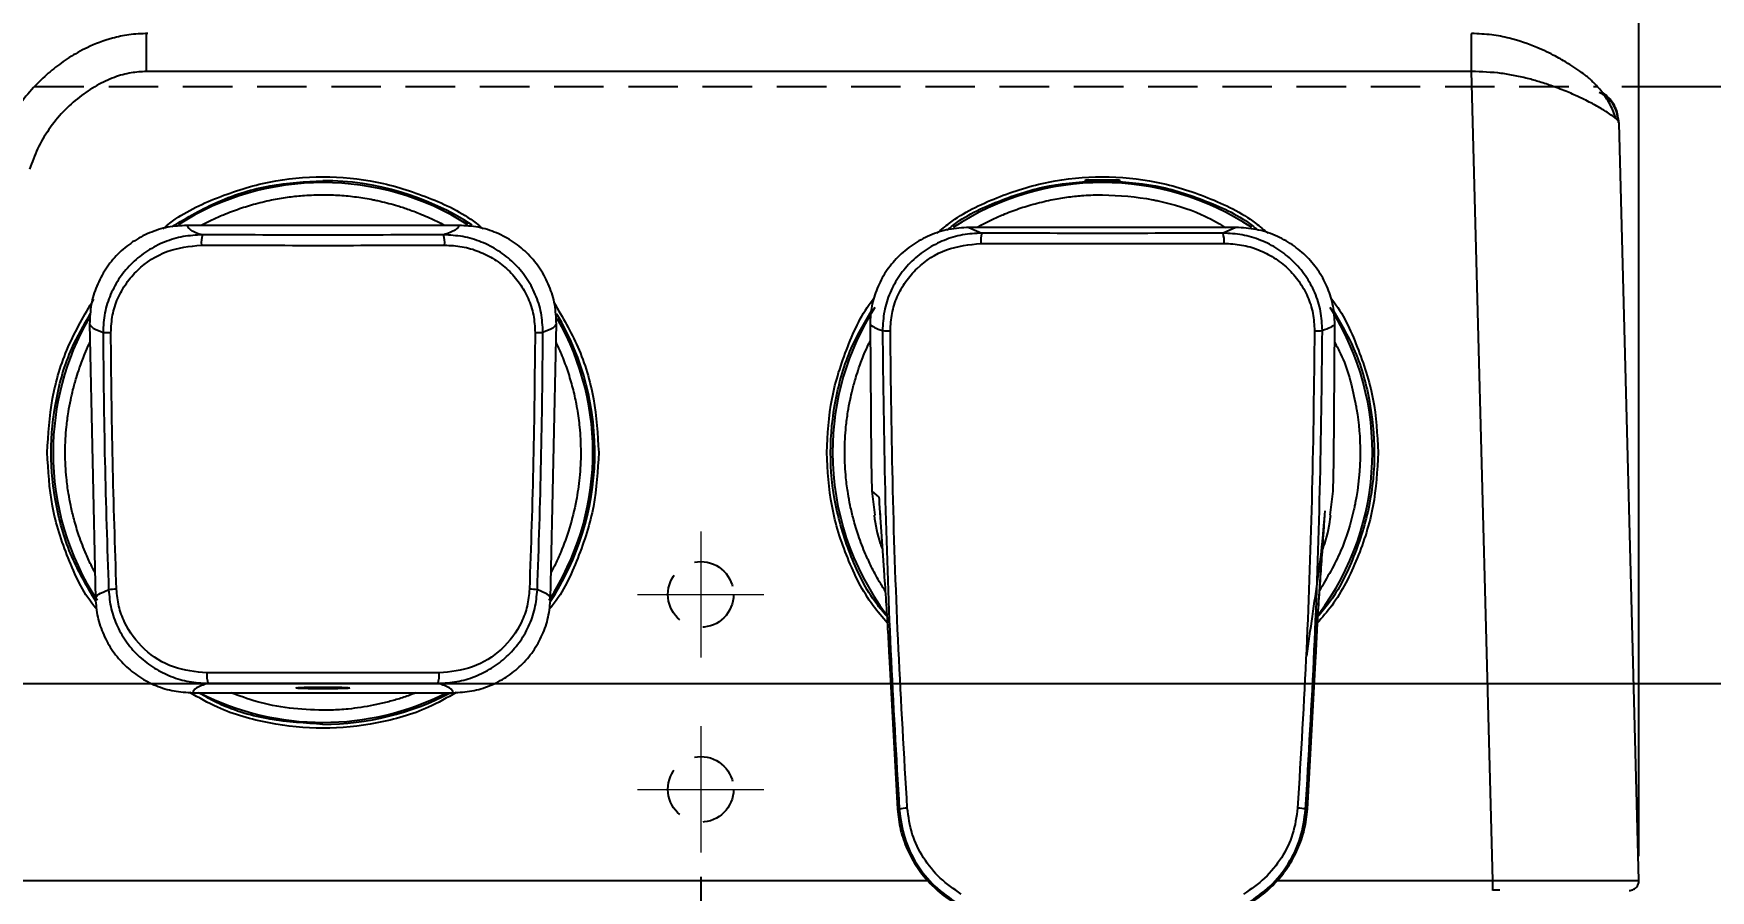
# Model space of a CAD drawing. Header units: millimetres. Extents: x 6110 to 6704, y -3675 to -2835.
# Drawn here: x 6300.53 to 6343.55, y -3381.68 to -3359.69 of the extents above; entities that cross this region are included whole.
import ezdxf

# ---------------------------------------------------------------- set-up
doc = ezdxf.new("R2010")
doc.units = ezdxf.units.MM
doc.header["$LTSCALE"] = 0.1
doc.linetypes.add('CENTERX2', pattern=[101.6, 63.5, -12.7, 12.7, -12.7])
doc.linetypes.add('HIDDENX2', pattern=[19.05, 12.7, -6.35])
doc.layers.get('0').update_dxf_attribs({"lineweight": 13})
doc.layers.add('CENTER', color=1, linetype='CENTERX2', lineweight=15)
doc.layers.add('DIM', color=3, linetype='Continuous', lineweight=9)
doc.layers.add('HIDDEN', color=8, linetype='HIDDENX2')
doc.styles.get("Standard").update_dxf_attribs({"font": 'arial.ttf'})
doc.dimstyles.new('ISO-25', dxfattribs={"dimtxt": 2.5, "dimasz": 2.5, "dimexe": 1.25, "dimexo": 0.625, "dimtad": 1, "dimlfac": 5, "dimtxsty": 'Standard', "dimcen": 2.5, "dimadec": 0, "dimazin": 0, "dimtfac": 1, "dimtmove": 0, "dimatfit": 3, "dimfxl": 0, "dimarcsym": 0})

# ---------------------------------------------------------------- blocks, each defined once
blk = doc.blocks.new('*D59')
at = {"layer": 'Defpoints', "color": 0}
for p in [(6341.716, -3332.928), (6229.393, -3381.42), (6341.716, -3381.42)]:
    blk.add_point(p, dxfattribs=at)
at = {"layer": 'DIM', "color": 0, "lineweight": -2}
for p, q in [((6229.393, -3380.795), (6229.393, -3331.678)), ((6341.716, -3380.795), (6341.716, -3331.678)), ((6233.393, -3332.928), (6337.716, -3332.928))]:
    blk.add_line(p, q, dxfattribs=at)
at = {"layer": 'DIM', "color": 0}
for points in [[(6233.393, -3332.262), (6233.393, -3333.595), (6229.393, -3332.928)], [(6337.716, -3332.262), (6337.716, -3333.595), (6341.716, -3332.928)]]:
    blk.add_solid(points, dxfattribs=at)
at = {"layer": 'DIM', "color": 0, "insert": (6259.175, -3330.261), "char_height": 4, "attachment_point": 5}
blk.add_mtext('450', dxfattribs=at)
blk = doc.blocks.new('*D53')
at = {"layer": 'Defpoints', "color": 0}
for p in [(6340.653, -3361.052), (6382.373, -3594.164), (6389.257, -3594.164)]:
    blk.add_point(p, dxfattribs=at)
at = {"layer": 'DIM', "color": 0, "lineweight": -2}
for p, q in [((6341.278, -3361.052), (6390.507, -3361.052)), ((6389.257, -3363.552), (6389.257, -3591.664)), ((6382.998, -3594.164), (6390.507, -3594.164))]:
    blk.add_line(p, q, dxfattribs=at)
at = {"layer": 'DIM', "color": 0}
for points in [[(6388.84, -3363.552), (6389.674, -3363.552), (6389.257, -3361.052)], [(6388.84, -3591.664), (6389.674, -3591.664), (6389.257, -3594.164)]]:
    blk.add_solid(points, dxfattribs=at)
at = {"layer": 'DIM', "color": 0, "insert": (6386.406, -3477.608), "char_height": 2.5, "attachment_point": 5, "rotation": 90}
blk.add_mtext('{\\fGulim|b0|i0|c129|p50;\\H1.6x;선반까지 높이 \\fArial|b0|i0|c0|p34;1036 ~1050}', dxfattribs=at)
blk = doc.blocks.new('*D60')
at = {"layer": 'Defpoints', "color": 0}
for p in [(6291.155, -3354), (6270.42, -3373.151), (6291.155, -3373.151)]:
    blk.add_point(p, dxfattribs=at)
at = {"layer": 'DIM', "color": 0, "lineweight": -2}
for p, q in [((6270.42, -3372.526), (6270.42, -3352.75)), ((6291.155, -3372.526), (6291.155, -3352.75)), ((6272.92, -3354), (6288.655, -3354)), ((6291.155, -3354), (6340.931, -3354))]:
    blk.add_line(p, q, dxfattribs=at)
at = {"layer": 'DIM', "color": 0}
for points in [[(6272.92, -3353.583), (6272.92, -3354.417), (6270.42, -3354)], [(6288.655, -3353.583), (6288.655, -3354.417), (6291.155, -3354)]]:
    blk.add_solid(points, dxfattribs=at)
at = {"layer": 'DIM', "color": 0, "insert": (6326.555, -3348.145), "char_height": 2.5, "attachment_point": 5}
blk.add_mtext('{\\fGulim|b0|i0|c129|p50;\\H1.6x;\\C3;배관거리\\fArial|b0|i0|c0|p34;\\P85~250\\fGulim|b0|i0|c129|p50;mm}', dxfattribs=at)
blk = doc.blocks.new('*D61')
at = {"layer": 'Defpoints', "color": 0}
for p in [(6297.886, -3376.365), (6331.187, -3594.164), (6360.463, -3594.164)]:
    blk.add_point(p, dxfattribs=at)
at = {"layer": 'DIM', "color": 0, "lineweight": -2}
for p, q in [((6298.511, -3376.365), (6361.713, -3376.365)), ((6360.463, -3380.365), (6360.463, -3590.164)), ((6331.812, -3594.164), (6361.713, -3594.164))]:
    blk.add_line(p, q, dxfattribs=at)
at = {"layer": 'DIM', "color": 0}
for points in [[(6359.796, -3380.365), (6361.129, -3380.365), (6360.463, -3376.365)], [(6359.796, -3590.164), (6361.129, -3590.164), (6360.463, -3594.164)]]:
    blk.add_solid(points, dxfattribs=at)
at = {"layer": 'DIM', "color": 0, "insert": (6357.795, -3485.265), "char_height": 4, "attachment_point": 5, "rotation": 90}
blk.add_mtext('977.5', dxfattribs=at)
blk = doc.blocks.new('*D62')
at = {"layer": 'Defpoints', "color": 0}
for p in [(6253.143, -3380.702), (6317.643, -3380.702), (6317.643, -3391.034)]:
    blk.add_point(p, dxfattribs=at)
at = {"layer": 'DIM', "color": 0, "lineweight": -2}
for p, q in [((6253.143, -3381.327), (6253.143, -3392.284)), ((6317.643, -3381.327), (6317.643, -3392.284)), ((6257.143, -3391.034), (6313.643, -3391.034))]:
    blk.add_line(p, q, dxfattribs=at)
at = {"layer": 'DIM', "color": 0}
for points in [[(6257.143, -3390.367), (6257.143, -3391.701), (6253.143, -3391.034)], [(6313.643, -3390.367), (6313.643, -3391.701), (6317.643, -3391.034)]]:
    blk.add_solid(points, dxfattribs=at)
at = {"layer": 'DIM', "color": 0, "insert": (6285.393, -3388.367), "char_height": 4, "attachment_point": 5}
blk.add_mtext('258', dxfattribs=at)
blk = doc.blocks.new('*D64')
at = {"layer": 'Defpoints', "color": 0}
for p in [(6307.952, -3094.471), (6411.492, -3594.164), (6420.327, -3594.164)]:
    blk.add_point(p, dxfattribs=at)
at = {"layer": 'DIM', "color": 0, "lineweight": -2}
for p, q in [((6308.577, -3094.471), (6421.577, -3094.471)), ((6420.327, -3098.471), (6420.327, -3590.164)), ((6412.117, -3594.164), (6421.577, -3594.164))]:
    blk.add_line(p, q, dxfattribs=at)
at = {"layer": 'DIM', "color": 0}
for points in [[(6419.66, -3098.471), (6420.993, -3098.471), (6420.327, -3094.471)], [(6419.66, -3590.164), (6420.993, -3590.164), (6420.327, -3594.164)]]:
    blk.add_solid(points, dxfattribs=at)
at = {"layer": 'DIM', "color": 0, "insert": (6417.079, -3344.317), "char_height": 4, "attachment_point": 5, "rotation": 90}
blk.add_mtext('(2280)', dxfattribs=at)

msp = doc.modelspace()

# ---------------------------------------------------------------- linework, layer by layer
at = {"linetype": 'Continuous', "lineweight": 25}
for p, q in [((6337.4241, -3360.6629), (6303.4201, -3360.6629)), ((6337.9677, -3381.4203), (6337.4241, -3360.6629)), ((6341.7164, -3381.4204), (6341.2075, -3361.9856)), ((6327.5144, -3363.4393), (6328.3894, -3363.4393)), ((6327.5144, -3363.478), (6327.5144, -3363.4393)), ((6328.3894, -3363.4393), (6328.3894, -3363.478)), ((6311.441, -3364.6125), (6304.4629, -3364.6125)), ((6304.4629, -3364.6125), (6304.4629, -3364.6126)), ((6311.441, -3364.6126), (6304.4629, -3364.6126)), ((6311.441, -3364.6125), (6311.441, -3364.6126)), ((6331.3777, -3364.6644), (6324.5262, -3364.6644)), ((6324.5262, -3364.6644), (6324.5262, -3364.6645)), ((6324.5262, -3364.6645), (6324.8589, -3364.811)), ((6331.3777, -3364.6645), (6324.5262, -3364.6645)), ((6331.3777, -3364.6645), (6331.045, -3364.811)), ((6331.3777, -3364.6644), (6331.3777, -3364.6645)), ((6301.9632, -3367.1357), (6302.1112, -3374.1854)), ((6313.7927, -3374.1854), (6313.9407, -3367.1357)), ((6321.9878, -3367.1476), (6322.0166, -3370.6653)), ((6333.8873, -3370.6653), (6333.9161, -3367.1476)), ((6322.0166, -3370.6653), (6322.0339, -3371.4344)), ((6333.87, -3371.4344), (6333.8873, -3370.6653)), ((6322.0339, -3371.4344), (6322.2145, -3371.5868)), ((6322.0339, -3371.4344), (6322.1077, -3372.0445)), ((6333.7958, -3372.0445), (6333.87, -3371.4344)), ((6322.236, -3371.933), (6322.2445, -3372.0534)), ((6322.4762, -3375.6608), (6322.6921, -3379.5927)), ((6333.2117, -3379.5927), (6333.4277, -3375.6608)), ((6304.6098, -3376.6035), (6311.2941, -3376.6035)), ((6304.6098, -3376.6035), (6304.6098, -3376.6036)), ((6304.6098, -3376.6036), (6311.2941, -3376.6036)), ((6311.2941, -3376.6036), (6311.2941, -3376.6035)), ((6322.6921, -3379.5927), (6322.7383, -3379.5977)), ((6333.2117, -3379.5927), (6333.1656, -3379.5977)), ((6233.1422, -3381.4203), (6323.472, -3381.4203)), ((6332.4318, -3381.4203), (6337.9677, -3381.4203)), ((6337.9677, -3381.6768), (6337.9677, -3381.4203)), ((6337.9677, -3381.6588), (6338.1514, -3381.6593))]:
    msp.add_line(p, q, dxfattribs=at)
for centre, radius, start, end in [((6307.9519, -3370.4393), 6.9262, 57.52402, 122.47593), ((6307.9519, -3370.4393), 6.975, 56.72518, 90), ((6327.9519, -3370.4393), 6.9262, 56.43601, 123.57498), ((6305.5289, -3365.0558), 0.6995, 163.28999, 185.11526), ((6310.375, -3365.0558), 0.6995, 354.88474, 16.71003), ((6325.5289, -3365.0121), 0.6995, 163.28999, 185.11526), ((6330.375, -3365.0121), 0.6995, 354.88474, 16.71003), ((6327.9519, -3370.4393), 6.9262, 147.47769, 180), ((6327.9519, -3370.4393), 6.9262, 323.26343, 32.52706), ((6307.9519, -3370.4393), 6.9262, 150.19557, 180), ((6307.9519, -3370.4393), 6.9262, 326.84131, 29.77001), ((6307.9519, -3370.4393), 6.975, 326.57251, 30.59278), ((6302.4625, -3365.366), 1.9963, 265.55826, 271.36013), ((6313.4414, -3365.366), 1.9963, 268.63987, 274.44174), ((6322.4625, -3365.3223), 1.9963, 265.55826, 271.36013), ((6333.4414, -3365.3223), 1.9963, 268.63987, 274.44174), ((6307.9519, -3370.4393), 6.9262, 180, 213.15692), ((6327.9519, -3370.4393), 6.9262, 180, 216.80701), ((6302.6739, -3375.4176), 1.4711, 90.75639, 98.69979), ((6313.23, -3375.4176), 1.4711, 81.30021, 89.24361), ((6305.7045, -3376.159), 0.7329, 175.09168, 195.95175), ((6310.1994, -3376.159), 0.7329, 344.04823, 4.90831), ((6307.9519, -3370.4393), 6.9262, 242.87229, 297.12771), ((6307.9519, -3370.4393), 6.975, 270, 297.89924), ((6322.9492, -3380.1975), 0.6358, 90.51426, 109.36928), ((6332.9547, -3380.1975), 0.6358, 70.63072, 89.48574)]:
    msp.add_arc(centre, radius, start, end, dxfattribs=at)
msp.add_ellipse((6307.9519, -3376.4815), major_axis=(0.6875, 0), ratio=0.0349208, dxfattribs=at)
for points, knots in [([(6303.4573, -3359.6893), (6303.2939, -3359.695), (6302.9873, -3359.7058), (6302.4596, -3359.8202), (6301.943, -3360.0146), (6301.4447, -3360.294), (6301.0379, -3360.586), (6300.6472, -3360.9342), (6300.2946, -3361.3288), (6299.9712, -3361.7903), (6299.6829, -3362.3127), (6299.548, -3362.717), (6299.4756, -3362.9343)], [0, 0, 0, 0, 0.0891533, 0.1671915, 0.2934971, 0.3890081, 0.4782883, 0.5665514, 0.6747669, 0.7671334, 0.874847, 1, 1, 1, 1]), ([(6303.4201, -3360.6629), (6303.4201, -3360.5664), (6303.4201, -3360.3734), (6303.4201, -3360.1113), (6303.4201, -3359.8958), (6303.4201, -3359.7525), (6303.4201, -3359.6851), (6303.4201, -3359.6958), (6303.4201, -3359.6984)], [0, 0, 0, 0, 0.18762529, 0.37525057, 0.56287586, 0.75050114, 0.93812643, 1, 1, 1, 1]), ([(6341.1269, -3361.8746), (6341.0868, -3361.76), (6341.0126, -3361.548), (6340.809, -3361.2296), (6340.5911, -3360.9761), (6340.3875, -3360.792), (6340.2203, -3360.6665), (6340.0576, -3360.557), (6339.8714, -3360.4388), (6339.5421, -3360.2493), (6339.0539, -3360.0137), (6338.4948, -3359.8221), (6337.9241, -3359.7091), (6337.5968, -3359.696), (6337.4241, -3359.6891)], [0, 0, 0, 0, 0.1028068, 0.1900951, 0.2621106, 0.3195203, 0.362646, 0.3922362, 0.4511343, 0.5369642, 0.6534939, 0.8063476, 0.8978453, 1, 1, 1, 1]), ([(6337.4241, -3360.6629), (6337.4241, -3360.5664), (6337.4241, -3360.3734), (6337.4241, -3360.1113), (6337.4241, -3359.8958), (6337.4241, -3359.7525), (6337.4241, -3359.6852), (6337.4241, -3359.6957), (6337.4241, -3359.6983)], [0, 0, 0, 0, 0.1878877, 0.3757754, 0.5636631, 0.7515507, 0.9394384, 1, 1, 1, 1]), ([(6303.4201, -3360.6629), (6303.2892, -3360.6702), (6303.0102, -3360.6856), (6302.5811, -3360.8088), (6302.1332, -3361.0151), (6301.6896, -3361.3124), (6301.2725, -3361.6914), (6300.9106, -3362.139), (6300.6138, -3362.6324), (6300.4874, -3362.9901), (6300.4251, -3363.1664)], [0, 0, 0, 0, 0.09452, 0.2015771, 0.3202471, 0.4500141, 0.5860881, 0.7262133, 0.8650456, 1, 1, 1, 1]), ([(6341.1252, -3361.8733), (6341.0979, -3361.8501), (6341.0404, -3361.8013), (6340.9187, -3361.7188), (6340.781, -3361.6331), (6340.641, -3361.5524), (6340.4836, -3361.4674), (6340.3034, -3361.3762), (6340.0643, -3361.2636), (6339.8037, -3361.1534), (6339.5066, -3361.0392), (6339.2252, -3360.9444), (6338.8902, -3360.8477), (6338.5487, -3360.7697), (6338.0601, -3360.6846), (6337.6808, -3360.6717), (6337.4241, -3360.6629)], [0, 0, 0, 0, 0.0682144, 0.1440285, 0.1977008, 0.2552297, 0.3087543, 0.3628565, 0.4269468, 0.5170405, 0.5678839, 0.6440593, 0.7102029, 0.7850544, 0.8545907, 1, 1, 1, 1]), ([(6341.196, -3361.9693), (6341.1797, -3361.8613), (6341.1442, -3361.6262), (6340.9546, -3361.3448), (6340.7696, -3361.2396), (6340.6964, -3361.198)], [0, 0, 0, 0, 0.339359, 0.7386441, 1, 1, 1, 1]), ([(6341.2075, -3361.9856), (6341.1914, -3361.863), (6341.1667, -3361.6746), (6341.0393, -3361.4507), (6340.9183, -3361.3019), (6340.8168, -3361.2284), (6340.7701, -3361.1946)], [0, 0, 0, 0, 0.3915334, 0.6017826, 0.8163333, 1, 1, 1, 1]), ([(6341.2075, -3361.9856), (6341.1997, -3361.9567), (6341.1916, -3361.9268), (6341.1276, -3361.8752), (6341.1252, -3361.8733)], [0, 0, 0, 0, 0.9633236, 1, 1, 1, 1]), ([(6303.8476, -3364.6994), (6303.9057, -3364.6505), (6304.3174, -3364.3043), (6305.2376, -3363.8729), (6306.5602, -3363.452), (6307.9512, -3363.3205), (6309.3431, -3363.4518), (6310.6672, -3363.8733), (6311.5876, -3364.305), (6311.9988, -3364.651), (6312.0561, -3364.6992)], [0, 0, 0, 0, 0.0259216, 0.1838723, 0.3418428, 0.4998818, 0.6580775, 0.816297, 0.9744104, 1, 1, 1, 1]), ([(6323.7121, -3364.8105), (6323.8143, -3364.7233), (6324.2682, -3364.3361), (6325.2357, -3363.8705), (6326.5605, -3363.4528), (6327.9512, -3363.3201), (6329.3426, -3363.4525), (6330.669, -3363.8708), (6331.6367, -3364.3367), (6332.0903, -3364.7238), (6332.1918, -3364.8104)], [0, 0, 0, 0, 0.0441216, 0.1960017, 0.3479012, 0.4998686, 0.651984, 0.8041231, 0.9561593, 1, 1, 1, 1]), ([(6304.8236, -3364.6125), (6304.8253, -3364.6115), (6304.916, -3364.5593), (6305.1084, -3364.4668), (6305.4331, -3364.3194), (6305.8057, -3364.1786), (6306.2347, -3364.0472), (6306.663, -3363.9477), (6307.0816, -3363.8796), (6307.5042, -3363.8347), (6307.7925, -3363.8288), (6307.9519, -3363.8255)], [0, 0, 0, 0, 0.0017526, 0.0964192, 0.1962737, 0.3301462, 0.4628038, 0.6091031, 0.7346125, 0.853186, 1, 1, 1, 1]), ([(6307.9519, -3363.8255), (6308.0241, -3363.8262), (6308.1684, -3363.8276), (6308.3846, -3363.8386), (6308.6003, -3363.8563), (6308.8154, -3363.8811), (6309.0295, -3363.913), (6309.1734, -3363.9393), (6309.261, -3363.9568), (6309.3189, -3363.9685), (6309.5288, -3364.014), (6309.8192, -3364.0907), (6310.1744, -3364.2073), (6310.4435, -3364.3107), (6310.6821, -3364.4139), (6310.8774, -3364.507), (6311.0102, -3364.5734), (6311.0767, -3364.6105), (6311.0803, -3364.6125)], [0, 0, 0, 0, 0.0664232, 0.1328451, 0.1992655, 0.2656843, 0.3321012, 0.3985159, 0.400352, 0.4143715, 0.4529234, 0.5980905, 0.6906178, 0.7969961, 0.8634189, 0.9298406, 0.9962608, 1, 1, 1, 1]), ([(6323.9648, -3364.7317), (6324.0019, -3364.7008), (6324.3891, -3364.3775), (6325.276, -3363.9706), (6326.5798, -3363.5388), (6327.4946, -3363.4891), (6327.9519, -3363.4643)], [0, 0, 0, 0, 0.03412496, 0.35608331, 0.67804165, 1, 1, 1, 1]), ([(6324.7335, -3364.6644), (6324.7651, -3364.6459), (6324.8854, -3364.5756), (6325.1081, -3364.4663), (6325.4332, -3364.3195), (6325.8057, -3364.1785), (6326.2347, -3364.0472), (6326.663, -3363.9477), (6327.0816, -3363.8796), (6327.5042, -3363.8347), (6327.7925, -3363.8288), (6327.9519, -3363.8255)], [0, 0, 0, 0, 0.03263875, 0.12437596, 0.22114089, 0.35087174, 0.47942486, 0.62119761, 0.74282386, 0.85773068, 1, 1, 1, 1]), ([(6327.9519, -3363.4643), (6328.4093, -3363.4891), (6329.3241, -3363.5388), (6330.6279, -3363.9707), (6331.5145, -3364.3773), (6331.9014, -3364.7003), (6331.9382, -3364.731)], [0, 0, 0, 0, 0.3220445, 0.6440889, 0.9661334, 1, 1, 1, 1]), ([(6327.9519, -3363.8255), (6328.3851, -3363.8471), (6328.8203, -3363.8688), (6329.261, -3363.9568), (6329.3189, -3363.9685), (6329.7392, -3364.0602), (6330.3744, -3364.24), (6330.9042, -3364.5457), (6331.11, -3364.6644)], [0, 0, 0, 0, 0.39230047, 0.39411071, 0.40793313, 0.44594338, 0.78482462, 1, 1, 1, 1]), ([(6304.4629, -3364.6126), (6304.2986, -3364.622), (6303.9694, -3364.6408), (6303.4955, -3364.791), (6303.0586, -3365.0245), (6302.6769, -3365.3406), (6302.3637, -3365.7254), (6302.1339, -3366.1639), (6301.9872, -3366.6404), (6301.9712, -3366.9704), (6301.9632, -3367.1357)], [0, 0, 0, 0, 0.124827, 0.2500094, 0.3745395, 0.4997829, 0.6244275, 0.7494409, 0.8745164, 1, 1, 1, 1]), ([(6304.4629, -3364.6126), (6304.4803, -3364.653), (6304.515, -3364.7339), (6304.7443, -3364.8145), (6304.8589, -3364.8547)], [0, 0, 0, 0, 0.5000008, 1, 1, 1, 1]), ([(6311.441, -3364.6126), (6311.4236, -3364.653), (6311.3889, -3364.7339), (6311.1596, -3364.8145), (6311.045, -3364.8547)], [0, 0, 0, 0, 0.5000008, 1, 1, 1, 1]), ([(6313.9407, -3367.1357), (6313.9328, -3366.9713), (6313.9169, -3366.642), (6313.7711, -3366.1667), (6313.5417, -3365.7277), (6313.2293, -3365.343), (6312.8476, -3365.0261), (6312.4112, -3364.7921), (6311.9361, -3364.641), (6311.6062, -3364.6221), (6311.441, -3364.6126)], [0, 0, 0, 0, 0.1248212, 0.2499969, 0.3745224, 0.4997661, 0.6244029, 0.7494285, 0.874501, 1, 1, 1, 1]), ([(6324.5262, -3364.6645), (6324.3539, -3364.6746), (6324.009, -3364.695), (6323.5172, -3364.855), (6323.072, -3365.0975), (6322.6899, -3365.4179), (6322.3824, -3365.798), (6322.1587, -3366.223), (6322.0158, -3366.6775), (6321.9971, -3366.991), (6321.9878, -3367.1476)], [0, 0, 0, 0, 0.1252479, 0.2508173, 0.3757627, 0.5008414, 0.6259059, 0.7502606, 0.8752479, 1, 1, 1, 1]), ([(6333.9161, -3367.1476), (6333.9068, -3366.9912), (6333.8882, -3366.6783), (6333.7457, -3366.2242), (6333.5224, -3365.7992), (6333.2155, -3365.4196), (6332.834, -3365.0989), (6332.3899, -3364.8564), (6331.8972, -3364.6954), (6331.5516, -3364.6748), (6331.3777, -3364.6645)], [0, 0, 0, 0, 0.1245586, 0.2493092, 0.373735, 0.4987669, 0.6232628, 0.7487387, 0.8735614, 1, 1, 1, 1]), ([(6304.8589, -3364.8547), (6304.693, -3364.8634), (6304.3613, -3364.8809), (6303.8835, -3365.026), (6303.442, -3365.2522), (6303.0525, -3365.5608), (6302.7296, -3365.9397), (6302.4894, -3366.3771), (6302.3345, -3366.8557), (6302.3167, -3367.1896), (6302.3079, -3367.3563)], [0, 0, 0, 0, 0.1250414, 0.2500526, 0.3745289, 0.4993884, 0.6245532, 0.7493236, 0.8748264, 1, 1, 1, 1]), ([(6302.5098, -3367.3617), (6302.5179, -3367.212), (6302.5341, -3366.9119), (6302.6753, -3366.4823), (6302.8944, -3366.0894), (6303.2853, -3365.6396), (6303.9295, -3365.2137), (6304.5307, -3365.1501), (6304.8322, -3365.1182)], [0, 0, 0, 0, 0.12437301, 0.2492694, 0.37378663, 0.49911936, 0.74879673, 1, 1, 1, 1]), ([(6313.596, -3367.3563), (6313.587, -3367.1882), (6313.5691, -3366.8536), (6313.4132, -3366.3739), (6313.1728, -3365.9376), (6312.8493, -3365.5589), (6312.4602, -3365.2511), (6312.0184, -3365.0253), (6311.5414, -3364.8808), (6311.2103, -3364.8634), (6311.045, -3364.8547)], [0, 0, 0, 0, 0.1261698, 0.2511787, 0.376534, 0.5009761, 0.6261069, 0.7504507, 0.875358, 1, 1, 1, 1]), ([(6311.0717, -3365.1182), (6311.2222, -3365.1259), (6311.5234, -3365.1412), (6311.9574, -3365.2704), (6312.3594, -3365.4726), (6312.7136, -3365.7483), (6313.0082, -3366.0879), (6313.2273, -3366.4794), (6313.3695, -3366.9101), (6313.3858, -3367.2108), (6313.3941, -3367.3617)], [0, 0, 0, 0, 0.125521, 0.2512509, 0.3762126, 0.501639, 0.6259702, 0.7507921, 0.8749188, 1, 1, 1, 1]), ([(6324.8589, -3364.811), (6324.693, -3364.8197), (6324.3613, -3364.8372), (6323.8835, -3364.9823), (6323.442, -3365.2084), (6323.0525, -3365.517), (6322.7296, -3365.896), (6322.4894, -3366.3333), (6322.3345, -3366.8119), (6322.3167, -3367.1458), (6322.3079, -3367.3126)], [0, 0, 0, 0, 0.1250414, 0.2500526, 0.3745289, 0.4993884, 0.6245532, 0.7493236, 0.8748264, 1, 1, 1, 1]), ([(6322.5098, -3367.318), (6322.5179, -3367.1683), (6322.5341, -3366.8682), (6322.6753, -3366.4386), (6322.8944, -3366.0457), (6323.2853, -3365.5958), (6323.9295, -3365.17), (6324.5307, -3365.1064), (6324.8322, -3365.0745)], [0, 0, 0, 0, 0.124373, 0.2492694, 0.3737866, 0.4991194, 0.7487967, 1, 1, 1, 1]), ([(6333.596, -3367.3126), (6333.587, -3367.1445), (6333.5691, -3366.8099), (6333.4132, -3366.3302), (6333.1728, -3365.8938), (6332.8493, -3365.5151), (6332.4602, -3365.2073), (6332.0184, -3364.9816), (6331.5414, -3364.837), (6331.2103, -3364.8196), (6331.045, -3364.811)], [0, 0, 0, 0, 0.1261698, 0.2511787, 0.376534, 0.5009761, 0.6261069, 0.7504507, 0.875358, 1, 1, 1, 1]), ([(6331.0717, -3365.0745), (6331.2222, -3365.0821), (6331.5234, -3365.0975), (6331.9574, -3365.2267), (6332.3594, -3365.4288), (6332.7136, -3365.7046), (6333.0082, -3366.0441), (6333.2273, -3366.4356), (6333.3695, -3366.8664), (6333.3858, -3367.1671), (6333.3941, -3367.318)], [0, 0, 0, 0, 0.125521, 0.2512509, 0.3762126, 0.501639, 0.6259702, 0.7507921, 0.8749188, 1, 1, 1, 1]), ([(6300.8769, -3370.4394), (6300.9042, -3369.9763), (6300.9587, -3369.051), (6301.3666, -3367.7068), (6301.8352, -3366.9081), (6302.0695, -3366.5087)], [0, 0, 0, 0, 0.3337829, 0.6668801, 1, 1, 1, 1]), ([(6313.8833, -3366.6003), (6314.0997, -3366.9706), (6314.5498, -3367.7407), (6314.9446, -3369.0527), (6314.9996, -3369.9771), (6315.0271, -3370.4393)], [0, 0, 0, 0, 0.3165448, 0.6582355, 1, 1, 1, 1]), ([(6320.8769, -3370.4395), (6320.902, -3369.9748), (6320.9521, -3369.0465), (6321.3931, -3367.7252), (6321.7847, -3366.8528), (6322.0885, -3366.4849), (6322.0976, -3366.4739)], [0, 0, 0, 0, 0.3301765, 0.6597238, 0.9898378, 1, 1, 1, 1]), ([(6322.4208, -3374.6414), (6322.3291, -3374.5341), (6321.9406, -3374.08), (6321.4758, -3373.1181), (6321.0646, -3371.811), (6320.9315, -3370.4381), (6321.0711, -3369.0725), (6321.4245, -3367.8329), (6321.8384, -3367.1232), (6322.022, -3366.8083)], [0, 0, 0, 0, 0.05066443, 0.21441011, 0.3781558, 0.54190148, 0.70564716, 0.86939284, 1, 1, 1, 1]), ([(6333.882, -3366.8084), (6334.0656, -3367.1233), (6334.4794, -3367.833), (6334.8328, -3369.0725), (6334.9724, -3370.4381), (6334.8392, -3371.811), (6334.4283, -3373.1182), (6333.9611, -3374.0834), (6333.5699, -3374.5404), (6333.4755, -3374.6507)], [0, 0, 0, 0, 0.1304058, 0.2939193, 0.4574328, 0.6209463, 0.7844598, 0.9479733, 1, 1, 1, 1]), ([(6333.8065, -3366.4744), (6333.8158, -3366.4856), (6334.1198, -3366.8539), (6334.5115, -3367.7267), (6334.9519, -3369.0477), (6335.002, -3369.9754), (6335.027, -3370.4393)], [0, 0, 0, 0, 0.0103489, 0.3406105, 0.6702723, 1, 1, 1, 1]), ([(6302.1201, -3374.2539), (6301.9001, -3373.8795), (6301.4484, -3373.1108), (6301.0703, -3371.8071), (6300.9299, -3370.4391), (6301.072, -3369.0725), (6301.4158, -3367.8563), (6301.8162, -3367.1676), (6301.9868, -3366.8741)], [0, 0, 0, 0, 0.1668412, 0.3424998, 0.5181585, 0.6938171, 0.8694757, 1, 1, 1, 1]), ([(6301.9632, -3367.1357), (6301.9794, -3367.1725), (6302.0118, -3367.246), (6302.2092, -3367.3195), (6302.3079, -3367.3563)], [0, 0, 0, 0, 0.50000391, 1, 1, 1, 1]), ([(6313.9407, -3367.1357), (6313.9245, -3367.1725), (6313.8921, -3367.246), (6313.6947, -3367.3195), (6313.596, -3367.3563)], [0, 0, 0, 0, 0.50000391, 1, 1, 1, 1]), ([(6321.9878, -3367.1476), (6322.018, -3367.1751), (6322.0786, -3367.2301), (6322.2314, -3367.2851), (6322.3079, -3367.3126)], [0, 0, 0, 0, 0.500003, 1, 1, 1, 1]), ([(6333.9161, -3367.1476), (6333.8859, -3367.1751), (6333.8253, -3367.2301), (6333.6725, -3367.2851), (6333.596, -3367.3126)], [0, 0, 0, 0, 0.50000296, 1, 1, 1, 1]), ([(6302.097, -3373.5077), (6302.0709, -3373.46), (6301.9889, -3373.3097), (6301.8489, -3372.9968), (6301.6925, -3372.5934), (6301.5666, -3372.1766), (6301.4811, -3371.818), (6301.4152, -3371.465), (6301.3705, -3371.1229), (6301.3438, -3370.7708), (6301.3352, -3370.4354), (6301.3441, -3370.1022), (6301.3708, -3369.7552), (6301.4142, -3369.4214), (6301.4724, -3369.1054), (6301.5397, -3368.8113), (6301.6154, -3368.538), (6301.7152, -3368.2293), (6301.8259, -3367.9439), (6301.9166, -3367.7259), (6301.9654, -3367.6307), (6301.9732, -3367.6155)], [0, 0, 0, 0, 0.0266785, 0.0840196, 0.1681714, 0.2389649, 0.2976, 0.3490884, 0.4152316, 0.4668821, 0.5224225, 0.5798805, 0.6304805, 0.6932272, 0.7450353, 0.7882116, 0.8413424, 0.884212, 0.9474446, 0.9916118, 1, 1, 1, 1]), ([(6302.3079, -3367.3563), (6302.3191, -3368.4579), (6302.3417, -3370.6612), (6302.4148, -3372.8627), (6302.4514, -3373.9635)], [0, 0, 0, 0, 0.4999732, 1, 1, 1, 1]), ([(6302.6544, -3373.9467), (6302.6176, -3372.8496), (6302.5439, -3370.6556), (6302.5212, -3368.4597), (6302.5098, -3367.3617)], [0, 0, 0, 0, 0.5000015, 1, 1, 1, 1]), ([(6313.3941, -3367.3617), (6313.3827, -3368.4597), (6313.36, -3370.6556), (6313.2863, -3372.8496), (6313.2495, -3373.9467)], [0, 0, 0, 0, 0.4999985, 1, 1, 1, 1]), ([(6313.4525, -3373.9635), (6313.4891, -3372.8627), (6313.5622, -3370.6612), (6313.5848, -3368.4579), (6313.596, -3367.3563)], [0, 0, 0, 0, 0.5000268, 1, 1, 1, 1]), ([(6313.9307, -3367.613), (6313.9757, -3367.7109), (6314.0508, -3367.8745), (6314.1428, -3368.1093), (6314.2158, -3368.313), (6314.2819, -3368.5191), (6314.3413, -3368.7273), (6314.3938, -3368.9373), (6314.4246, -3369.0803), (6314.442, -3369.168), (6314.4533, -3369.2261), (6314.4916, -3369.4374), (6314.5318, -3369.735), (6314.56, -3370.1077), (6314.5714, -3370.54), (6314.5452, -3371.0718), (6314.4509, -3371.7203), (6314.2931, -3372.3607), (6314.0987, -3372.8963), (6313.9316, -3373.272), (6313.8438, -3373.4416), (6313.8068, -3373.5131)], [0, 0, 0, 0, 0.0528628, 0.0882483, 0.1236333, 0.1590174, 0.1944007, 0.229783, 0.2651643, 0.2661531, 0.2736451, 0.2941943, 0.3714838, 0.420776, 0.4774469, 0.5835113, 0.681459, 0.7984724, 0.9063419, 0.9605157, 1, 1, 1, 1]), ([(6322.3792, -3373.9972), (6322.3267, -3373.9138), (6322.1972, -3373.7083), (6322.0291, -3373.39), (6321.8476, -3372.9975), (6321.6928, -3372.5932), (6321.5665, -3372.1766), (6321.4811, -3371.818), (6321.4152, -3371.465), (6321.3705, -3371.1229), (6321.3438, -3370.7708), (6321.3352, -3370.4354), (6321.3441, -3370.1022), (6321.3708, -3369.7552), (6321.4142, -3369.4214), (6321.4724, -3369.1054), (6321.5397, -3368.8113), (6321.6154, -3368.538), (6321.7152, -3368.2293), (6321.8256, -3367.9438), (6321.9222, -3367.7139), (6321.9774, -3367.6069), (6321.9913, -3367.5799)], [0, 0, 0, 0, 0.0440503, 0.1084651, 0.1606375, 0.2372039, 0.3016162, 0.354966, 0.4018133, 0.4619944, 0.5089892, 0.5595232, 0.611802, 0.657841, 0.7149318, 0.7620699, 0.8013543, 0.849696, 0.8887014, 0.9462342, 0.9864201, 1, 1, 1, 1]), ([(6322.3079, -3367.3126), (6322.3244, -3368.6802), (6322.3576, -3371.4162), (6322.5006, -3375.5178), (6322.6591, -3378.238), (6322.7383, -3379.5977)], [0, 0, 0, 0, 0.3333056, 0.6667761, 1, 1, 1, 1]), ([(6322.9435, -3379.5617), (6322.8636, -3378.2057), (6322.7041, -3375.4952), (6322.56, -3371.4075), (6322.5266, -3368.6817), (6322.5098, -3367.318)], [0, 0, 0, 0, 0.3334699, 0.6665373, 1, 1, 1, 1]), ([(6333.3941, -3367.318), (6333.3773, -3368.6817), (6333.3439, -3371.4075), (6333.1998, -3375.4952), (6333.0403, -3378.2057), (6332.9604, -3379.5617)], [0, 0, 0, 0, 0.3334627, 0.6665301, 1, 1, 1, 1]), ([(6333.1656, -3379.5977), (6333.2448, -3378.238), (6333.4033, -3375.5177), (6333.5463, -3371.4162), (6333.5795, -3368.6802), (6333.596, -3367.3126)], [0, 0, 0, 0, 0.3332293, 0.6666998, 1, 1, 1, 1]), ([(6333.9123, -3367.6186), (6333.9639, -3367.7144), (6334.2209, -3368.1909), (6334.3545, -3368.7272), (6334.442, -3369.168), (6334.4533, -3369.2261), (6334.5301, -3369.6496), (6334.6028, -3370.4981), (6334.5224, -3371.3077), (6334.4344, -3371.7484), (6334.4227, -3371.8064), (6334.3313, -3372.2269), (6334.1001, -3372.9974), (6333.7162, -3373.65), (6333.5221, -3373.98)], [0, 0, 0, 0, 0.0489931, 0.2436963, 0.2446046, 0.2514864, 0.2703618, 0.4385107, 0.6332136, 0.6341218, 0.6410036, 0.659879, 0.8280276, 1, 1, 1, 1]), ([(6302.1476, -3374.4655), (6302.1214, -3374.4341), (6301.7988, -3374.0468), (6301.3909, -3373.1533), (6300.9523, -3371.8308), (6300.9021, -3370.9032), (6300.8769, -3370.4394)], [0, 0, 0, 0, 0.0285939, 0.3527482, 0.6763134, 1, 1, 1, 1]), ([(6315.0271, -3370.4393), (6315.0017, -3370.9038), (6314.9511, -3371.8318), (6314.5122, -3373.1545), (6314.1045, -3374.0476), (6313.7821, -3374.4344), (6313.7561, -3374.4656)], [0, 0, 0, 0, 0.3240809, 0.6475714, 0.9716189, 1, 1, 1, 1]), ([(6322.4314, -3374.8112), (6322.307, -3374.6672), (6321.8794, -3374.1722), (6321.3848, -3373.1579), (6320.9539, -3371.8299), (6320.9026, -3370.903), (6320.8769, -3370.4395)], [0, 0, 0, 0, 0.1203805, 0.4139012, 0.7068897, 1, 1, 1, 1]), ([(6335.027, -3370.4393), (6335.0012, -3370.9034), (6334.9497, -3371.8307), (6334.5187, -3373.1591), (6334.0217, -3374.1766), (6333.5911, -3374.6745), (6333.4639, -3374.8216)], [0, 0, 0, 0, 0.2926156, 0.5847012, 0.8772906, 1, 1, 1, 1]), ([(6322.2145, -3371.5868), (6322.2249, -3371.7496), (6322.2455, -3372.0753), (6322.2789, -3372.5628), (6322.3135, -3373.0538), (6322.3534, -3373.6149), (6322.3968, -3374.2454), (6322.4417, -3374.9486), (6322.4648, -3375.4256), (6322.4762, -3375.6608)], [0, 0, 0, 0, 0.1250002, 0.2500287, 0.3749954, 0.4999391, 0.6728094, 0.8386977, 1, 1, 1, 1]), ([(6333.4151, -3375.6654), (6333.4298, -3375.3961), (6333.456, -3374.9162), (6333.498, -3374.3088), (6333.5344, -3373.8167), (6333.5675, -3373.3228), (6333.6101, -3372.7015), (6333.647, -3372.2115), (6333.6679, -3371.933)], [0, 0, 0, 0, 0.2032908, 0.3623196, 0.4757788, 0.5956602, 0.7701329, 1, 1, 1, 1]), ([(6333.4277, -3375.6608), (6333.4391, -3375.4256), (6333.4621, -3374.9486), (6333.5071, -3374.2455), (6333.5464, -3373.6742), (6333.5781, -3373.2268), (6333.6015, -3372.8974), (6333.6236, -3372.581), (6333.6441, -3372.285), (6333.6561, -3372.1022), (6333.6618, -3372.0148)], [0, 0, 0, 0, 0.1811339, 0.3674163, 0.5615702, 0.6528599, 0.7446897, 0.8422264, 0.9244963, 1, 1, 1, 1]), ([(6322.0925, -3372.0463), (6322.1289, -3372.2915), (6322.173, -3372.5887), (6322.2847, -3372.8717), (6322.3042, -3372.9212)], [0, 0, 0, 0, 0.8250832, 1, 1, 1, 1]), ([(6333.1929, -3375.664), (6333.242, -3375.3214), (6333.3417, -3374.6254), (6333.4918, -3373.6158), (6333.5978, -3372.8083), (6333.6321, -3372.3322), (6333.6421, -3372.194)], [0, 0, 0, 0, 0.284909, 0.5788866, 0.8777409, 1, 1, 1, 1]), ([(6333.5947, -3372.9344), (6333.616, -3372.8805), (6333.7297, -3372.5932), (6333.7747, -3372.2915), (6333.8114, -3372.0464)], [0, 0, 0, 0, 0.1875528, 1, 1, 1, 1]), ([(6302.1112, -3374.1854), (6302.1261, -3374.1484), (6302.1558, -3374.0744), (6302.3528, -3374.0005), (6302.4514, -3373.9635)], [0, 0, 0, 0, 0.4999859, 1, 1, 1, 1]), ([(6302.1112, -3374.1854), (6302.1254, -3374.345), (6302.1538, -3374.6646), (6302.3113, -3375.1219), (6302.5468, -3375.5426), (6302.8595, -3375.9096), (6303.2367, -3376.2112), (6303.664, -3376.4332), (6304.1276, -3376.5765), (6304.4487, -3376.5945), (6304.6098, -3376.6035)], [0, 0, 0, 0, 0.1248267, 0.2499735, 0.3745135, 0.4997768, 0.6243013, 0.749479, 0.8742605, 1, 1, 1, 1]), ([(6302.4514, -3373.9635), (6302.4669, -3374.1266), (6302.4979, -3374.4509), (6302.6654, -3374.9117), (6302.9111, -3375.3291), (6303.2341, -3375.6904), (6303.618, -3375.9835), (6304.0508, -3376.1983), (6304.5163, -3376.3356), (6304.8387, -3376.3521), (6304.9998, -3376.3604)], [0, 0, 0, 0, 0.12626333, 0.25103791, 0.37645128, 0.50087639, 0.62600506, 0.75041343, 0.87531577, 1, 1, 1, 1]), ([(6304.9742, -3376.0963), (6304.6812, -3376.0658), (6304.096, -3376.005), (6303.3392, -3375.5249), (6302.8989, -3374.9348), (6302.6971, -3374.3846), (6302.6687, -3374.0931), (6302.6544, -3373.9467)], [0, 0, 0, 0, 0.2509757, 0.5011588, 0.7500642, 0.8744033, 1, 1, 1, 1]), ([(6310.9041, -3376.3604), (6311.066, -3376.3521), (6311.3892, -3376.3354), (6311.8556, -3376.1973), (6312.2878, -3375.9823), (6312.672, -3375.6884), (6312.9943, -3375.3271), (6313.24, -3374.9086), (6313.4064, -3374.4489), (6313.4372, -3374.1252), (6313.4525, -3373.9635)], [0, 0, 0, 0, 0.1253304, 0.2501273, 0.3748543, 0.4994702, 0.6246844, 0.7493952, 0.8748446, 1, 1, 1, 1]), ([(6313.2495, -3373.9467), (6313.2354, -3374.0918), (6313.2072, -3374.3828), (6313.0062, -3374.9329), (6312.5658, -3375.5239), (6311.8089, -3376.0047), (6311.2233, -3376.0657), (6310.9297, -3376.0963)], [0, 0, 0, 0, 0.1244947, 0.2495052, 0.4984946, 0.7484841, 1, 1, 1, 1]), ([(6311.2941, -3376.6035), (6311.4541, -3376.5946), (6311.7745, -3376.5768), (6312.2368, -3376.4344), (6312.6649, -3376.2127), (6313.0418, -3375.9121), (6313.3555, -3375.5449), (6313.5913, -3375.125), (6313.7497, -3374.6664), (6313.7783, -3374.3461), (6313.7927, -3374.1854)], [0, 0, 0, 0, 0.1248321, 0.2499855, 0.3745285, 0.4997927, 0.6243211, 0.7494891, 0.8742754, 1, 1, 1, 1]), ([(6313.7927, -3374.1854), (6313.7778, -3374.1484), (6313.7481, -3374.0744), (6313.5511, -3374.0005), (6313.4525, -3373.9635)], [0, 0, 0, 0, 0.4999859, 1, 1, 1, 1]), ([(6311.3694, -3376.5963), (6311.136, -3376.7305), (6310.5013, -3377.0953), (6309.338, -3377.4157), (6307.9528, -3377.5635), (6306.5668, -3377.416), (6305.4025, -3377.0955), (6304.7675, -3376.7303), (6304.5343, -3376.5962)], [0, 0, 0, 0, 0.1125863, 0.3061549, 0.499809, 0.6936531, 0.8875275, 1, 1, 1, 1]), ([(6304.9998, -3376.3604), (6304.8856, -3376.4008), (6304.6573, -3376.4817), (6304.6256, -3376.5629), (6304.6098, -3376.6035)], [0, 0, 0, 0, 0.4999992, 1, 1, 1, 1]), ([(6307.9519, -3377.4143), (6307.4969, -3377.3858), (6306.5867, -3377.3286), (6305.501, -3377.0237), (6304.9317, -3376.7012), (6304.7594, -3376.6036)], [0, 0, 0, 0, 0.41084314, 0.82168628, 1, 1, 1, 1]), ([(6307.9519, -3377.053), (6307.6636, -3377.0413), (6307.0859, -3377.018), (6306.2879, -3376.8627), (6305.7998, -3376.6832), (6305.5835, -3376.6036)], [0, 0, 0, 0, 0.3569615, 0.714937, 1, 1, 1, 1]), ([(6310.3421, -3376.6036), (6310.2896, -3376.6245), (6310.1352, -3376.6857), (6309.8737, -3376.7698), (6309.5593, -3376.8574), (6309.242, -3376.9283), (6308.9219, -3376.9838), (6308.634, -3377.0192), (6308.3108, -3377.0466), (6308.0947, -3377.0505), (6307.9519, -3377.053)], [0, 0, 0, 0, 0.0692976, 0.2037356, 0.336601, 0.4694635, 0.6022662, 0.7349716, 0.825022, 1, 1, 1, 1]), ([(6311.2941, -3376.6035), (6311.2783, -3376.5629), (6311.2466, -3376.4817), (6311.0183, -3376.4008), (6310.9041, -3376.3604)], [0, 0, 0, 0, 0.5000008, 1, 1, 1, 1]), ([(6322.6921, -3379.5927), (6322.7128, -3379.7694), (6322.7541, -3380.1216), (6322.9324, -3380.6264), (6323.1887, -3381.0934), (6323.5246, -3381.5098), (6323.927, -3381.8629), (6324.3856, -3382.1402), (6324.8852, -3382.3408), (6325.2381, -3382.3977), (6325.4144, -3382.4262)], [0, 0, 0, 0, 0.1254466, 0.2500194, 0.3752308, 0.4998661, 0.6250308, 0.7498444, 0.8749628, 1, 1, 1, 1]), ([(6322.7383, -3379.5977), (6322.7721, -3379.8444), (6322.8397, -3380.3366), (6323.1678, -3381.0069), (6323.6253, -3381.5908), (6324.0299, -3381.8705), (6324.2318, -3382.0101)], [0, 0, 0, 0, 0.2510672, 0.5008921, 0.7508703, 1, 1, 1, 1]), ([(6324.3303, -3381.7679), (6324.143, -3381.6403), (6323.7685, -3381.3852), (6323.3437, -3380.8516), (6323.0384, -3380.2386), (6322.9751, -3379.7875), (6322.9435, -3379.5617)], [0, 0, 0, 0, 0.2504307, 0.5009019, 0.7502573, 1, 1, 1, 1]), ([(6330.4895, -3382.4262), (6330.6664, -3382.3976), (6331.0193, -3382.3407), (6331.5194, -3382.1396), (6331.9774, -3381.8625), (6332.38, -3381.509), (6332.7155, -3381.0929), (6332.972, -3380.6252), (6333.15, -3380.1209), (6333.1912, -3379.7688), (6333.2117, -3379.5927)], [0, 0, 0, 0, 0.1254638, 0.2501773, 0.3753785, 0.5000885, 0.6251875, 0.7499994, 0.8750304, 1, 1, 1, 1]), ([(6332.9604, -3379.5617), (6332.929, -3379.7865), (6332.8659, -3380.2372), (6332.5613, -3380.85), (6332.1361, -3381.3845), (6331.7612, -3381.64), (6331.5736, -3381.7679)], [0, 0, 0, 0, 0.2486985, 0.4985783, 0.7490573, 1, 1, 1, 1]), ([(6331.6721, -3382.0101), (6331.8744, -3381.8702), (6332.2794, -3381.5901), (6332.7372, -3381.0052), (6333.0646, -3380.335), (6333.132, -3379.8433), (6333.1656, -3379.5977)], [0, 0, 0, 0, 0.2496397, 0.4996277, 0.7499811, 1, 1, 1, 1]), ([(6337.9677, -3381.4203), (6338.2184, -3381.4198), (6338.7092, -3381.419), (6339.4178, -3381.4182), (6340.0652, -3381.4177), (6340.6352, -3381.4176), (6341.1043, -3381.4177), (6341.4486, -3381.4183), (6341.6734, -3381.4191), (6341.7018, -3381.4199), (6341.7164, -3381.4204)], [0, 0, 0, 0, 0.1277361, 0.2499959, 0.3758149, 0.5000001, 0.6241834, 0.7500044, 0.8722627, 1, 1, 1, 1])]:
    msp.add_open_spline(points, degree=3, knots=knots, dxfattribs=at)
for points in [[(6304.0768, -3364.6398), (6304.4709, -3364.4088), (6305.2589, -3363.9467), (6306.5841, -3363.5447), (6307.496, -3363.4911), (6307.9519, -3363.4643)], [(6304.8322, -3365.1182), (6305.8721, -3365.1212), (6307.9519, -3365.127), (6310.0318, -3365.1212), (6311.0717, -3365.1182)], [(6311.045, -3364.8547), (6310.014, -3364.8576), (6307.9519, -3364.8634), (6305.8899, -3364.8576), (6304.8589, -3364.8547)], [(6324.8322, -3365.0745), (6325.8721, -3365.0774), (6327.9519, -3365.0833), (6330.0318, -3365.0774), (6331.0717, -3365.0745)], [(6331.045, -3364.811), (6330.014, -3364.8139), (6327.9519, -3364.8197), (6325.8899, -3364.8139), (6324.8589, -3364.811)], [(6310.9297, -3376.0963), (6309.9371, -3376.0936), (6307.9519, -3376.0882), (6305.9668, -3376.0936), (6304.9742, -3376.0963)], [(6304.9998, -3376.3604), (6305.9838, -3376.3578), (6307.9519, -3376.3525), (6309.9201, -3376.3578), (6310.9041, -3376.3604)], [(6341.4666, -3381.6768), (6341.4999, -3381.6729), (6341.5664, -3381.6651), (6341.6499, -3381.6055), (6341.7073, -3381.5205), (6341.7134, -3381.4537), (6341.7164, -3381.4204)]]:
    msp.add_open_spline(points, degree=3, dxfattribs=at)
at = {"layer": 'CENTER'}
for p, q in [((6317.6435, -3372.4621), (6317.6435, -3375.7019)), ((6316.0235, -3374.082), (6319.2634, -3374.082)), ((6317.6435, -3377.4621), (6317.6435, -3380.7019)), ((6316.0235, -3379.082), (6319.2634, -3379.082))]:
    msp.add_line(p, q, dxfattribs=at)
at = {"layer": 'HIDDEN'}
msp.add_line((6300.5479, -3361.0518), (6340.653, -3361.0518), dxfattribs=at)
for centre in [(6317.6435, -3374.082), (6317.6435, -3379.082)]:
    msp.add_circle(centre, 0.8424, dxfattribs=at)

# ---------------------------------------------------------------- dimensions: what is measured, and where the dimension line sits
at = {"layer": 'DIM'}
for base, p1, p2, text, picture, middle in [((6420.3266, -3594.1641), (6307.9519, -3094.4706), (6411.4918, -3594.1641), '(2280)', '*D64', (6420.3266, -3344.3173)), ((6360.4628, -3594.1641), (6297.8859, -3376.3654), (6331.1867, -3594.1641), '977.5', '*D61', (6360.4628, -3485.2647))]:
    dim = msp.add_linear_dim(base=base, p1=p1, p2=p2, angle=90, text=text, dimstyle='ISO-25', override={"dimtxt": 4, "dimasz": 4, "dimlfac": 4, "dimadec": 1, "dimfxl": 1.25}, dxfattribs=at)
    dim.commit()
    dim.dimension.update_dxf_attribs({"geometry": picture, "text_midpoint": middle, "dimtype": 160})
dim = msp.add_linear_dim(base=(6341.7164, -3332.9283), p1=(6229.3935, -3381.4203), p2=(6341.7164, -3381.4204), text='450', dimstyle='ISO-25', override={"dimtxt": 4, "dimasz": 4, "dimlfac": 4, "dimadec": 1, "dimfxl": 1.25}, dxfattribs=at)
dim.commit()
dim.dimension.update_dxf_attribs({"geometry": '*D59', "text_midpoint": (6259.1753, -3332.9283), "dimtype": 160})
at = {"layer": 'DIM', "color": 3}
dim = msp.add_linear_dim(base=(6291.1552, -3353.9998), p1=(6270.42, -3373.1514), p2=(6291.1552, -3373.1514), text='{\\fGulim|b0|i0|c129|p50;\\H1.6x;\\C3;배관거리\\fArial|b0|i0|c0|p34;\\P85~250\\fGulim|b0|i0|c129|p50;mm}', dimstyle='ISO-25', dxfattribs=at)
dim.commit()
dim.dimension.update_dxf_attribs({"geometry": '*D60', "text_midpoint": (6326.5549, -3353.9998), "dimtype": 160})
at = {"layer": 'DIM'}
dim = msp.add_linear_dim(base=(6389.2571, -3594.1641), p1=(6340.653, -3361.0518), p2=(6382.3731, -3594.1641), angle=90, text='{\\fGulim|b0|i0|c129|p50;\\H1.6x;선반까지 높이 \\fArial|b0|i0|c0|p34;1036 ~1050}', dimstyle='ISO-25', dxfattribs=at)
dim.commit()
dim.dimension.update_dxf_attribs({"geometry": '*D53', "text_midpoint": (6389.2571, -3477.6079), "dimtype": 160})
dim = msp.add_linear_dim(base=(6317.6435, -3391.0341), p1=(6253.1435, -3380.7019), p2=(6317.6435, -3380.7019), dimstyle='ISO-25', override={"dimtxt": 4, "dimasz": 4, "dimlfac": 4, "dimadec": 1, "dimfxl": 1.25}, dxfattribs=at)
dim.commit()
dim.dimension.update_dxf_attribs({"geometry": '*D62', "text_midpoint": (6285.3935, -3391.0341), "dimtype": 160})

doc.saveas('drawing.dxf')
